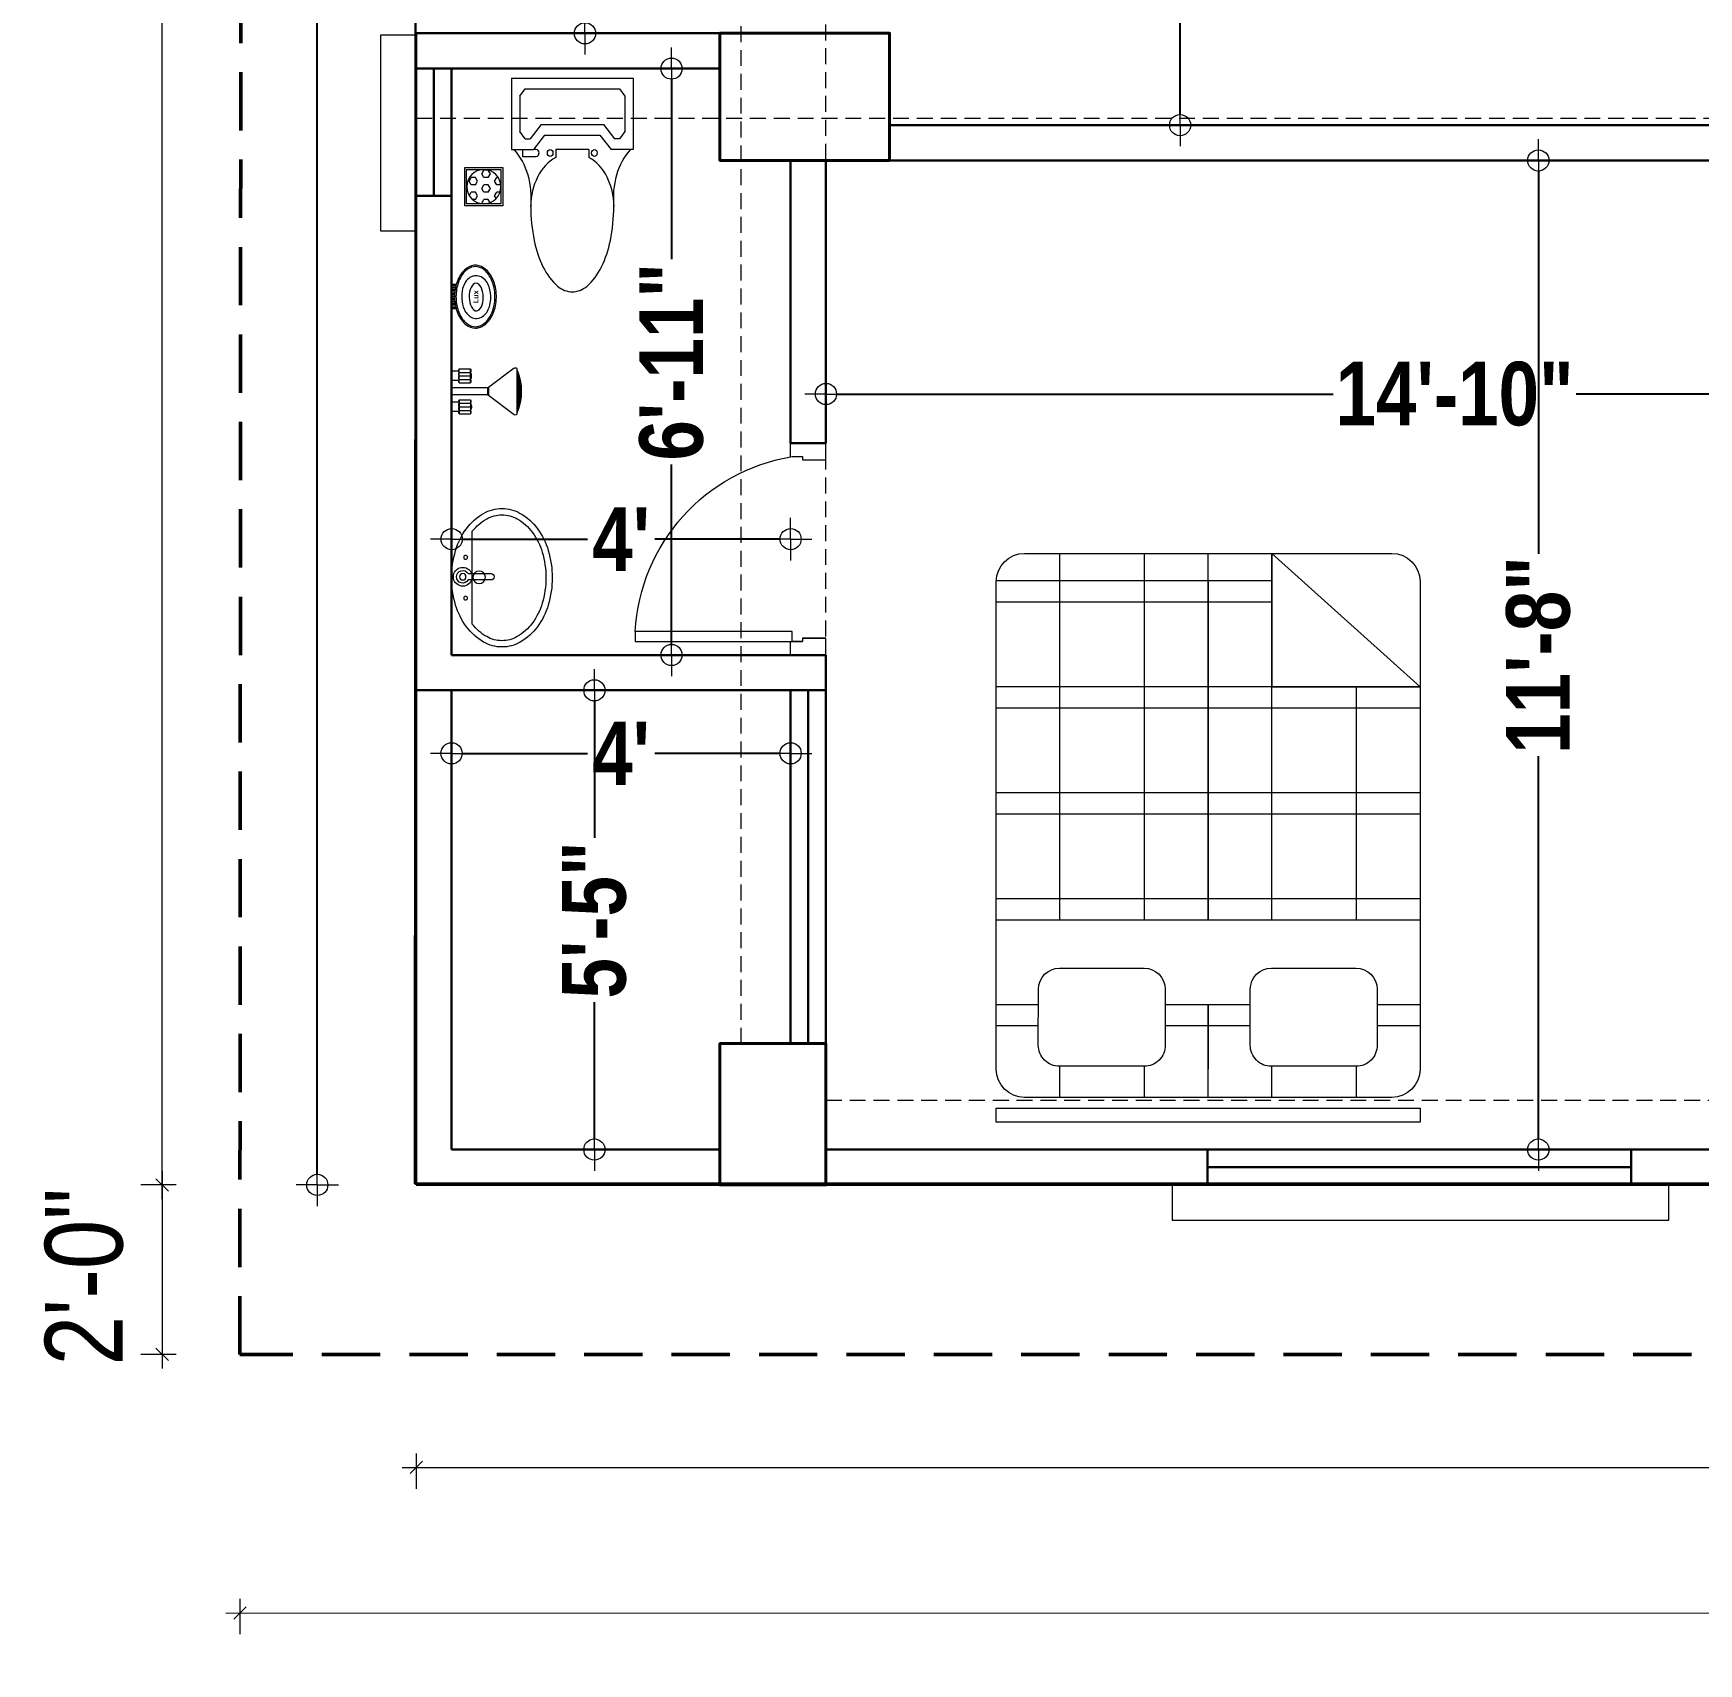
# Model space of a CAD drawing. Header units: inches. Extents: x 64086 to 138972, y -13497 to 16809.
# Drawn here: x 96675.6 to 96911.4, y -10913.1 to -10682.4 of the extents above; entities that cross this region are included whole.
import ezdxf

# ---------------------------------------------------------------- set-up
doc = ezdxf.new("R2010")
doc.units = ezdxf.units.IN
doc.header["$LTSCALE"] = 0.5
doc.header["$MEASUREMENT"] = 0
doc.header["$PDMODE"] = 2
doc.linetypes.add('DASHED', pattern=[0.75, 0.5, -0.25])
doc.layers.get('0').update_dxf_attribs({"lineweight": 13})
for name, color, linetype, lineweight in [('A-TOIL', 6, 'Continuous', 15), ('BEAM 2', 87, 'Continuous', 15), ('Boundary', 6, 'DASHED', 50), ('Column', 1, 'Continuous', 40), ('DIM', 5, 'Continuous', 13), ('DOOR', 30, 'Continuous', 20), ('e-tv+tel', 5, 'Continuous', 25), ('fixture', 24, 'Continuous', 13), ('fur', 42, 'Continuous', 15), ('FURNITUER', 45, 'Continuous', 15), ('P-BASIN1', 6, 'Continuous', 15), ('P-COMMODE', 6, 'Continuous', 15), ('P-FLOOR-DRAIN', 4, 'Continuous', 15), ('P-SHOWER', 7, 'Continuous', 15), ('railing', 30, 'Continuous', 15), ('Raling', 35, 'Continuous', 20), ('TEXT', 7, 'Continuous', 13), ('TEXT-IN', 7, 'Continuous', 15), ('WALL', 7, 'Continuous', 30), ('WALL-0', 7, 'Continuous', 18), ('Wall_20', 253, 'Continuous', 20)]:
    doc.layers.add(name, color=color, linetype=linetype, lineweight=lineweight)
doc.layers.add('FURNITURE', color=157, linetype='Continuous')
doc.styles.add('1', font='ARIALN.TTF')
doc.styles.get("Standard").update_dxf_attribs({"font": 'ARIALNB.TTF'})
doc.dimstyles.new('Column Dim', dxfattribs={"dimtxt": 9, "dimasz": 1.5, "dimexe": 13.25, "dimexo": 11, "dimgap": 1, "dimtad": 0, "dimdec": 1, "dimzin": 0, "dimdsep": 46, "dimlunit": 4, "dimtxsty": 'Standard', "dimblk": 'DIM', "dimcen": 0, "dimse1": 1, "dimse2": 1, "dimclrd": 5, "dimclre": 5, "dimclrt": 7, "dimadec": 0, "dimazin": 0, "dimtfac": 1, "dimtdec": 1, "dimtofl": 0, "dimtmove": 2, "dimatfit": 3, "dimldrblk": 'DIM', "dimfxl": 1, "dimtolj": 1, "dimtzin": 0, "dimarcsym": 0})
doc.dimstyles.new('DIM-1-2', dxfattribs={"dimtxt": 8, "dimasz": 1.75, "dimexe": 3, "dimexo": 2, "dimgap": 3, "dimtad": 0, "dimdec": 0, "dimzin": 3, "dimdsep": 46, "dimlunit": 4, "dimtxsty": '1', "dimblk": 'OBLIQUE', "dimcen": 1, "dimdle": 2, "dimclrd": 256, "dimclre": 256, "dimclrt": 256, "dimadec": 0, "dimazin": 0, "dimtfac": 0.75, "dimtdec": 0, "dimtmove": 1, "dimatfit": 3, "dimldrblk": 'OBLIQUE', "dimfxl": 1, "dimtolj": 1, "dimtzin": 0, "dimlwd": -1, "dimlwe": -1, "dimarcsym": 0})
pattern_1 = [(225, (19362.28457, 30685.39488), (-0.0883883476, 0.0883883476), [])]

# ---------------------------------------------------------------- blocks, each defined once
blk = doc.blocks.new('_Oblique')
at = {"color": 0, "linetype": 'ByBlock', "lineweight": -2}
blk.add_line((-0.5, -0.5), (0.5, 0.5), dxfattribs=at)
blk = doc.blocks.new('*D552')
at = {"layer": 'Defpoints', "color": 0, "lineweight": 30, "ltscale": 3, "transparency": 16777216}
for p in [(96704.86, -10869.36), (98048.86, -10869.27), (98048.86, -10905.87)]:
    blk.add_point(p, dxfattribs=at)
at = {"layer": 'TEXT', "ltscale": 3, "transparency": 16777216}
for p, q in [((96704.86, -10903.96), (96704.86, -10908.96)), ((98048.86, -10903.87), (98048.86, -10908.87)), ((96702.86, -10905.96), (97355.28, -10905.91)), ((98050.86, -10905.87), (97398.45, -10905.91))]:
    blk.add_line(p, q, dxfattribs=at)
at = {"layer": 'TEXT', "ltscale": 3, "transparency": 16777216, "xscale": 1.75, "yscale": 1.75, "zscale": 1.75}
for p, rotation in [((96704.86, -10905.96), 180.0039345522628), ((98048.86, -10905.87), 0.003934552262808667)]:
    blk.add_blockref('_Oblique', p, dxfattribs=dict(at, rotation=rotation))
at = {"layer": 'TEXT', "ltscale": 3, "transparency": 16777216, "insert": (97376.86, -10905.91), "char_height": 11, "attachment_point": 5, "rotation": 0.0039, "style": '1'}
blk.add_mtext('\\A1;112\'-0"', dxfattribs=at)
blk = doc.blocks.new('*D553')
at = {"layer": 'Defpoints', "color": 0, "lineweight": 30, "ltscale": 3, "transparency": 16777216}
for p in [(96729.86, -10301.34), (96693.86, -10845.36), (96705.83, -10845.36)]:
    blk.add_point(p, dxfattribs=at)
at = {"layer": 'TEXT', "ltscale": 3, "transparency": 16777216}
for p, q in [((96693.86, -10299.34), (96693.86, -10554.67)), ((96695.86, -10301.34), (96690.86, -10301.34)), ((96693.86, -10847.36), (96693.86, -10592.04)), ((96695.86, -10845.36), (96690.86, -10845.36))]:
    blk.add_line(p, q, dxfattribs=at)
at = {"layer": 'TEXT', "ltscale": 3, "transparency": 16777216, "xscale": 1.75, "yscale": 1.75, "zscale": 1.75}
for p, rotation in [((96693.86, -10301.34), 90), ((96693.86, -10845.36), 270)]:
    blk.add_blockref('_Oblique', p, dxfattribs=dict(at, rotation=rotation))
at = {"layer": 'TEXT', "ltscale": 3, "transparency": 16777216, "insert": (96693.86, -10573.35), "char_height": 11, "attachment_point": 5, "rotation": 90, "style": '1'}
blk.add_mtext('\\A1;45\'-4"', dxfattribs=at)
blk = doc.blocks.new('*D554')
at = {"layer": 'Defpoints', "color": 0, "lineweight": 30, "ltscale": 3, "transparency": 16777216}
for p in [(96705.83, -10845.36), (96693.86, -10869.36), (96705.86, -10869.36)]:
    blk.add_point(p, dxfattribs=at)
at = {"layer": 'TEXT', "ltscale": 3, "transparency": 16777216}
for p, q in [((96695.86, -10845.36), (96690.86, -10845.36)), ((96693.86, -10843.36), (96693.86, -10871.36)), ((96695.86, -10869.36), (96690.86, -10869.36))]:
    blk.add_line(p, q, dxfattribs=at)
at = {"layer": 'TEXT', "ltscale": 3, "transparency": 16777216, "xscale": 1.75, "yscale": 1.75, "zscale": 1.75}
for p, rotation in [((96693.86, -10845.36), 90), ((96693.86, -10869.36), 270)]:
    blk.add_blockref('_Oblique', p, dxfattribs=dict(at, rotation=rotation))
at = {"layer": 'TEXT', "ltscale": 3, "transparency": 16777216, "insert": (96682.83, -10858.36), "char_height": 11, "attachment_point": 5, "rotation": 90, "style": '1'}
blk.add_mtext('\\A1;2\'-0"', dxfattribs=at)
blk = doc.blocks.new('*D556')
at = {"layer": 'Defpoints', "color": 0, "lineweight": 30, "ltscale": 3, "transparency": 16777216}
for p in [(97916.83, -10845.36), (96729.83, -10852.36), (97916.83, -10885.36)]:
    blk.add_point(p, dxfattribs=at)
at = {"layer": 'TEXT', "ltscale": 3, "transparency": 16777216}
for p, q in [((96727.83, -10885.36), (97301.32, -10885.36)), ((96729.83, -10883.36), (96729.83, -10888.36)), ((97918.83, -10885.36), (97345.34, -10885.36)), ((97916.83, -10883.36), (97916.83, -10888.36))]:
    blk.add_line(p, q, dxfattribs=at)
at = {"layer": 'TEXT', "ltscale": 3, "transparency": 16777216, "xscale": 1.75, "yscale": 1.75, "zscale": 1.75, "rotation": 180}
blk.add_blockref('_Oblique', (96729.83, -10885.36), dxfattribs=at)
at = {"layer": 'TEXT', "ltscale": 3, "transparency": 16777216, "xscale": 1.75, "yscale": 1.75, "zscale": 1.75}
blk.add_blockref('_Oblique', (97916.83, -10885.36), dxfattribs=at)
at = {"layer": 'TEXT', "ltscale": 3, "transparency": 16777216, "insert": (97323.33, -10885.36), "char_height": 11, "attachment_point": 5, "style": '1'}
blk.add_mtext('\\A1;98\'-11"', dxfattribs=at)
blk = doc.blocks.new('A$C3B0820DD')
at = {"layer": 'A-TOIL'}
for p, q in [((0, 26.47), (0, 17.65)), ((0, 26.47), (15.1, 26.47)), ((1.03, 24.26), (1.72, 25.14)), ((1.72, 25.14), (13.38, 25.14)), ((13.38, 25.14), (14.07, 24.26)), ((15.1, 26.47), (15.1, 17.65)), ((1.03, 24.26), (1.03, 19.85)), ((14.07, 24.26), (14.07, 19.85)), ((3.69, 20.73), (2.32, 18.97)), ((3.69, 20.73), (11.41, 20.73)), ((11.41, 20.73), (12.78, 18.97)), ((1.72, 18.97), (1.03, 19.85)), ((1.72, 18.97), (2.32, 18.97)), ((4.12, 19.41), (2.74, 17.65)), ((4.12, 19.41), (10.98, 19.41)), ((10.98, 19.41), (12.35, 17.65)), ((13.38, 18.97), (12.78, 18.97)), ((14.07, 19.85), (13.38, 18.97)), ((0, 17.65), (2.74, 17.65)), ((1.37, 17.65), (1.37, 16.76)), ((1.37, 16.76), (3.09, 16.76)), ((3.09, 17.65), (2.74, 17.65)), ((5.49, 17.65), (5.49, 16.65)), ((9.61, 17.65), (5.49, 17.65)), ((9.61, 17.65), (9.61, 16.65)), ((15.1, 17.65), (12.35, 17.65))]:
    blk.add_line(p, q, dxfattribs=at)
for centre, major_axis, start_param, end_param in [((-3.71, 11.66), (0, 7.94), 4.576272, 5.566047), ((7.55, 10.59), (0, 6.62), 0.411517, 1.570796), ((3.09, 17.2), (0, 0.441), 3.141593, 6.283185), ((4.8, 17.2), (0, 0.441), 4.712389, 10.995574), ((7.55, 10.59), (0, 6.62), -1.570796, -0.411517), ((10.29, 17.2), (0, 0.441), 4.712389, 10.995574), ((18.81, 11.66), (0, 7.94), 0.717138, 1.706913), ((15.53, 10.59), (0, 16.88), 1.570797, 1.824118), ((-0.44, 10.59), (0, 16.88), 4.459068, 4.712388), ((11.59, 9.28), (0, 11.65), 1.824118, 2.129396), ((3.5, 9.28), (0, 11.65), 4.153789, 4.459067), ((9.11, 7.28), (0, 7.88), 2.129396, 2.556312), ((5.99, 7.28), (0, 7.88), 3.726874, 4.153789), ((7.55, 4.25), (0, 4.25), 2.556313, 3.141592), ((7.55, 4.25), (0, 4.25), 3.141593, 3.726873)]:
    blk.add_ellipse(centre, major_axis=major_axis, ratio=0.777778, start_param=start_param, end_param=end_param, dxfattribs=at)
blk = doc.blocks.new('p-basin11')
at = {"lineweight": 13}
for p, q in [((-0.49, 4.45), (-0.49, 0.85)), ((0.5, 0.86), (0.5, 4.45)), ((-7.44, 1.49), (7.15, 1.49))]:
    blk.add_line(p, q, dxfattribs=at)
for centre, radius in [((-0.08, 2.58), 0.99), ((-3.35, 0.44), 0.298), ((0, 0), 0.495), ((3.06, 0.44), 0.298)]:
    blk.add_circle(centre, radius, dxfattribs=at)
for centre, radius, start, end in [((-1.18, 2.6), 11.33, 106.7647, 126.0274), ((-0.15, -0.85), 14.92, 90, 106.7647), ((-0.15, -0.85), 14.92, 73.2353, 90), ((0.89, 2.6), 11.33, 53.9726, 73.2353), ((-2.77, 4.78), 8.63, 126.0274, 150.3366), ((-2.77, 4.78), 7.64, 126.0274, 150.3366), ((-2.77, 4.78), 7.64, 126.0274, 150.3366), ((-1.18, 2.6), 10.34, 106.7647, 126.0274), ((-1.18, 2.6), 10.34, 106.7647, 126.0274), ((-0.15, -0.85), 13.93, 90, 106.7647), ((-0.15, -0.85), 13.93, 90, 106.7647), ((-0.15, -0.85), 13.93, 73.2353, 90), ((-0.15, -0.85), 13.93, 73.2353, 90), ((0.89, 2.6), 10.34, 53.9726, 73.2353), ((0.89, 2.6), 10.34, 53.9726, 73.2353), ((2.48, 4.78), 7.64, 29.6634, 53.9726), ((2.48, 4.78), 8.63, 29.6634, 53.9726), ((-5.2, 6.16), 5.84, 150.3366, 180), ((-5.2, 6.16), 4.85, 150.3366, 180), ((-5.2, 6.16), 4.85, 150.3366, 180), ((4.9, 6.16), 4.85, 0, 29.6634), ((4.9, 6.16), 4.85, 360, 29.6634), ((4.9, 6.16), 5.84, 0, 29.6634), ((-5.2, 6.16), 5.84, 180, 209.6634), ((-5.2, 6.16), 4.85, 180, 209.6634), ((4.9, 6.16), 4.85, 330.3366, 0), ((4.9, 6.16), 5.84, 330.3366, 0), ((-2.77, 7.54), 8.63, 209.6634, 233.9726), ((-2.77, 7.54), 7.64, 209.6634, 232.3), ((0, 4.45), 0.495, 0, 180), ((2.48, 7.54), 7.64, 307.7, 330.3366), ((2.48, 7.54), 8.63, 306.0274, 330.3366), ((-1.18, 9.72), 11.33, 233.9726, 253.2353), ((0, 0), 1.48, 109.6514, 70.3603), ((0, 0), 0.99, 120.3431, 59.7554), ((0.89, 9.72), 11.33, 286.7647, 306.0274), ((-0.15, 13.16), 14.92, 253.2353, 270), ((-0.15, 13.16), 14.92, 270, 286.7647)]:
    blk.add_arc(centre, radius, start, end, dxfattribs=at)
blk = doc.blocks.new('pp-sh')
at = {"ltscale": 0.01}
h = blk.add_hatch(dxfattribs=at)
h.set_pattern_fill('ANSI31', color=256, style=0)
h.set_pattern_definition(pattern_1)
h.paths.add_polyline_path([(18743.58, 25839.35), (18749.1, 25839.35, 0.199471)])
h = blk.add_hatch(dxfattribs=at)
h.set_pattern_fill('ANSI31', color=256, style=0)
h.set_pattern_definition(pattern_1)
h.paths.add_polyline_path([(18745.89, 25835.65), (18746.8, 25835.65, -0.163612), (18746.84, 25835.78), (18745.84, 25835.78, -0.163612)])
for p, q in [((18743.4, 25839), (18745.84, 25835.78)), ((18749.1, 25839.35), (18743.58, 25839.35)), ((18749.28, 25839), (18746.84, 25835.78)), ((18746.84, 25835.78), (18745.84, 25835.78)), ((18746.8, 25835.65), (18745.89, 25835.65)), ((18745.89, 25835.65), (18745.89, 25831.13)), ((18746.8, 25835.65), (18746.8, 25831.13)), ((18745.28, 25833.51), (18743.51, 25833.51)), ((18743.51, 25832.08), (18743.51, 25833.51)), ((18743.95, 25832.08), (18743.95, 25833.51)), ((18744.54, 25833.62), (18744.26, 25833.62)), ((18744.26, 25833.59), (18744.26, 25833.62)), ((18744.4, 25833.59), (18744.4, 25833.62)), ((18744.4, 25832.08), (18744.4, 25833.51)), ((18744.54, 25833.59), (18744.54, 25833.62)), ((18744.84, 25832.08), (18744.84, 25833.51)), ((18745.28, 25832.08), (18745.28, 25833.51)), ((18747.4, 25832.08), (18747.4, 25833.51)), ((18747.4, 25833.51), (18749.17, 25833.51)), ((18747.84, 25832.08), (18747.84, 25833.51)), ((18748.15, 25833.59), (18748.15, 25833.62)), ((18748.15, 25833.62), (18748.42, 25833.62)), ((18748.29, 25833.59), (18748.29, 25833.62)), ((18748.29, 25832.08), (18748.29, 25833.51)), ((18748.42, 25833.59), (18748.42, 25833.62)), ((18748.73, 25832.08), (18748.73, 25833.51)), ((18749.17, 25832.08), (18749.17, 25833.51)), ((18745.28, 25832.08), (18743.51, 25832.08)), ((18743.8, 25832.04), (18743.8, 25831.13)), ((18748.88, 25831.13), (18743.8, 25831.13)), ((18744.99, 25832.04), (18744.99, 25831.13)), ((18746.8, 25831.13), (18745.89, 25831.13)), ((18747.4, 25832.08), (18749.17, 25832.08)), ((18747.69, 25832.04), (18747.69, 25831.13)), ((18748.88, 25832.04), (18748.88, 25831.13))]:
    blk.add_line(p, q, dxfattribs=at)
for centre, radius, start, end in [((18743.58, 25839.13), 0.222, 90, 216.0286), ((18746.34, 25832.71), 7.19, 67.4384, 112.5616), ((18749.1, 25839.13), 0.222, 323.9714, 90), ((18745.67, 25835.65), 0.222, 0, 37.1678), ((18747.02, 25835.65), 0.222, 142.8322, 180), ((18743.73, 25832.87), 0.68, 70.9882, 109.0118), ((18743.73, 25833.55), 0, 152.3346, 180), ((18744.4, 25832.37), 1.22, 68.7379, 111.2621), ((18744.18, 25832.87), 0.68, 70.9882, 109.0118), ((18744.62, 25832.87), 0.68, 70.9882, 109.0118), ((18745.06, 25832.87), 0.68, 70.9882, 109.0118), ((18747.62, 25832.87), 0.68, 70.9882, 109.0118), ((18748.29, 25832.37), 1.22, 68.7379, 111.2621), ((18748.06, 25832.87), 0.68, 70.9882, 109.0118), ((18748.51, 25832.87), 0.68, 70.9882, 109.0118), ((18748.95, 25832.87), 0.68, 70.9882, 109.0118), ((18748.95, 25833.55), 0, 0, 27.6654), ((18743.73, 25832.72), 0.68, 250.9882, 289.0118), ((18744.18, 25832.72), 0.68, 250.9882, 289.0118), ((18744.62, 25832.72), 0.68, 250.9882, 289.0118), ((18745.06, 25832.72), 0.68, 250.9882, 289.0118), ((18747.62, 25832.72), 0.68, 250.9882, 289.0118), ((18748.06, 25832.72), 0.68, 250.9882, 289.0118), ((18748.51, 25832.72), 0.68, 250.9882, 289.0118), ((18748.95, 25832.72), 0.68, 250.9882, 289.0118)]:
    blk.add_arc(centre, radius, start, end, dxfattribs=at)
blk = doc.blocks.new('RY')
at = {"layer": 'fixture'}
for p, q in [((227073.05, -59649.09), (227072.37, -59649.09)), ((227073.05, -59649.32), (227072.43, -59649.32)), ((227073.05, -59649.54), (227072.48, -59649.54)), ((227073.05, -59649.76), (227072.52, -59649.76)), ((227073.05, -59649.98), (227072.56, -59649.98)), ((227073.05, -59650.2), (227072.59, -59650.2)), ((227073.05, -59650.42), (227072.61, -59650.42)), ((227073.05, -59652.62), (227073.05, -59649.09)), ((227072.39, -59652.62), (227073.05, -59652.62)), ((227073.05, -59652.4), (227072.45, -59652.4)), ((227073.05, -59652.18), (227072.49, -59652.18)), ((227073.05, -59651.96), (227072.54, -59651.96)), ((227073.05, -59651.74), (227072.57, -59651.74)), ((227073.05, -59651.52), (227072.59, -59651.52)), ((227073.05, -59651.3), (227072.61, -59651.3)), ((227073.05, -59650.64), (227072.62, -59650.64)), ((227073.05, -59651.08), (227072.62, -59651.08)), ((227073.05, -59650.86), (227072.63, -59650.86))]:
    blk.add_line(p, q, dxfattribs=at)
at = {"layer": 'fixture', "color": 37}
blk.add_ellipse((227069.56, -59650.94), major_axis=(0.03, 1.96), ratio=0.508227, dxfattribs=at)
at = {"layer": 'fixture'}
for points, knots in [([(227069.67, -59655.34), (227070.14, -59655.34), (227070.61, -59655.17), (227071.49, -59654.46), (227071.88, -59653.92), (227072.44, -59652.6), (227072.61, -59651.83), (227072.64, -59650.26), (227072.52, -59649.46), (227072.02, -59648.09), (227071.65, -59647.51), (227070.8, -59646.71), (227070.32, -59646.49), (227069.39, -59646.39), (227068.91, -59646.52), (227068.01, -59647.13), (227067.6, -59647.62), (227066.98, -59648.88), (227066.78, -59649.63), (227066.67, -59651.2), (227066.76, -59652), (227067.19, -59653.43), (227067.53, -59654.05), (227068.36, -59654.94), (227068.83, -59655.21), (227069.42, -59655.33), (227069.54, -59655.34), (227069.67, -59655.34)], [0, 0, 0, 0, 0.512242, 0.512242, 1.024485, 1.024485, 1.536727, 1.536727, 2.04897, 2.04897, 2.561212, 2.561212, 3.073455, 3.073455, 3.585697, 3.585697, 4.09794, 4.09794, 4.610182, 4.610182, 5.122425, 5.122425, 5.634667, 5.634667, 6.14691, 6.14691, 6.283185, 6.283185, 6.283185, 6.283185]), ([(227069.67, -59655.14), (227070.05, -59655.14), (227070.44, -59655.01), (227071.19, -59654.47), (227071.55, -59654.05), (227072.1, -59652.97), (227072.3, -59652.32), (227072.46, -59650.96), (227072.43, -59650.24), (227072.15, -59648.92), (227071.9, -59648.32), (227071.27, -59647.37), (227070.89, -59647.03), (227070.12, -59646.65), (227069.74, -59646.59), (227068.97, -59646.73), (227068.58, -59646.93), (227067.86, -59647.63), (227067.53, -59648.13), (227067.07, -59649.31), (227066.93, -59650), (227066.89, -59651.43), (227067, -59652.18), (227067.43, -59653.43), (227067.73, -59653.96), (227068.41, -59654.72), (227068.79, -59654.96), (227069.34, -59655.12), (227069.5, -59655.14), (227069.67, -59655.14)], [0, 0, 0, 0, 0.466932, 0.466932, 0.933864, 0.933864, 1.400796, 1.400796, 1.867727, 1.867727, 2.334659, 2.334659, 2.801591, 2.801591, 3.268523, 3.268523, 3.735455, 3.735455, 4.202387, 4.202387, 4.669318, 4.669318, 5.165008, 5.165008, 5.62593, 5.62593, 6.080806, 6.080806, 6.283185, 6.283185, 6.283185, 6.283185])]:
    blk.add_open_spline(points, degree=3, knots=knots, dxfattribs=at)
at = {"layer": 'fixture', "color": 37}
blk.add_open_spline([(227069.6, -59647.92), (227069.34, -59647.91), (227069.09, -59647.98), (227068.25, -59648.39), (227067.93, -59648.94), (227067.55, -59650.04), (227067.47, -59650.66), (227067.53, -59651.62), (227067.59, -59651.97), (227067.78, -59652.58), (227067.9, -59652.86), (227068.21, -59653.33), (227068.41, -59653.53), (227068.88, -59653.84), (227069.16, -59653.93), (227069.74, -59653.97), (227070.04, -59653.9), (227070.53, -59653.65), (227070.73, -59653.47), (227071.05, -59653.09), (227071.17, -59652.88), (227071.47, -59652.22), (227071.57, -59651.72), (227071.64, -59650.73), (227071.6, -59650.22), (227071.4, -59649.43), (227071.28, -59649.13), (227070.94, -59648.58), (227070.71, -59648.32), (227070.17, -59648.01), (227069.9, -59647.92), (227069.6, -59647.92)], degree=3, knots=[0, 0, 0, 0, 0.251826, 0.251826, 0.981976, 0.981976, 1.712126, 1.712126, 2.138681, 2.138681, 2.508948, 2.508948, 2.825837, 2.825837, 3.120106, 3.120106, 3.414376, 3.414376, 3.708645, 3.708645, 4.002915, 4.002915, 4.608496, 4.608496, 5.214077, 5.214077, 5.606251, 5.606251, 5.998425, 5.998425, 6.283185, 6.283185, 6.283185, 6.283185], dxfattribs=at)
at = {"layer": 'fixture', "color": 37, "text_generation_flag": 4}
blk.add_text('Lux ', height=0.75, rotation=90, dxfattribs=at).set_placement((227069.24, -59651.81))
blk = doc.blocks.new('*X21')
at = {"color": 0}
for p, q in [((348.86, 2156.4), (349.37, 2156.4)), ((349.22, 2157.49), (349.37, 2157.49)), ((349.37, 2156.4), (349.69, 2156.94)), ((349.69, 2156.94), (349.37, 2157.49)), ((350.31, 2158.03), (350.62, 2158.57)), ((350.62, 2157.49), (350.31, 2158.03)), ((350.31, 2155.86), (350.62, 2156.4)), ((350.62, 2158.57), (351.25, 2158.57)), ((350.62, 2157.49), (351.25, 2157.49)), ((350.62, 2156.4), (351.25, 2156.4)), ((351.56, 2158.03), (351.25, 2158.57)), ((351.25, 2157.49), (351.56, 2158.03)), ((351.56, 2155.86), (351.25, 2156.4)), ((352.19, 2156.94), (352.5, 2157.49)), ((352.5, 2156.4), (352.19, 2156.94)), ((352.5, 2157.49), (353.12, 2157.49)), ((352.5, 2156.4), (353.12, 2156.4)), ((353.12, 2156.4), (353.44, 2156.94)), ((353.44, 2156.94), (353.12, 2157.49)), ((349, 2155.32), (349.37, 2155.32)), ((349.69, 2154.78), (349.37, 2155.32)), ((349.51, 2154.48), (349.69, 2154.78)), ((350.62, 2155.32), (350.31, 2155.86)), ((350.41, 2153.86), (350.62, 2154.24)), ((350.62, 2155.32), (351.25, 2155.32)), ((350.62, 2154.24), (351.25, 2154.24)), ((351.25, 2155.32), (351.56, 2155.86)), ((351.56, 2153.7), (351.25, 2154.24)), ((352.19, 2154.78), (352.5, 2155.32)), ((352.5, 2154.24), (352.19, 2154.78)), ((352.5, 2155.32), (353.12, 2155.32)), ((352.5, 2154.24), (352.92, 2154.24)), ((353.43, 2154.79), (353.12, 2155.32)), ((351.56, 2153.69), (351.56, 2153.7))]:
    blk.add_line(p, q, dxfattribs=at)
blk = doc.blocks.new('P-FLOOR')
at = {"layer": 'P-FLOOR-DRAIN'}
for points in [[(-2.08, 5.48), (-2.08, 0.98), (2.42, 0.98), (2.42, 5.48)], [(-1.85, 5.25), (-1.85, 1.2), (2.2, 1.2), (2.2, 5.25)]]:
    blk.add_lwpolyline(points, close=True, dxfattribs=at)
blk.add_circle((0.17, 3.23), 2.02, dxfattribs=at)
at = {"layer": 'P-FLOOR-DRAIN', "xscale": 0.8, "yscale": 0.8, "zscale": 0.8, "rotation": 270}
blk.add_blockref('*X21', (-1724.74, 284.25), dxfattribs=at)
blk = doc.blocks.new('lilklkl')
at = {"color": 23}
for p, q in [((19201.27, -4998.29), (19141.27, -4998.29)), ((19141.27, -4998.29), (19141.27, -5000.29)), ((19201.27, -5000.29), (19201.27, -4998.29)), ((19141.27, -5000.29), (19201.27, -5000.29)), ((19167.27, -5001.79), (19145.27, -5001.79)), ((19197.27, -5001.79), (19162.27, -5001.79)), ((19171.27, -5001.79), (19171.27, -5014.9)), ((19141.27, -5005.79), (19141.27, -5074.79)), ((19171.27, -5014.9), (19171.27, -5005.79)), ((19201.27, -5074.79), (19201.27, -5005.79)), ((19171.27, -5074.79), (19171.27, -5026.9)), ((19171.27, -5026.9), (19171.27, -5078.79)), ((19145.27, -5078.79), (19175.27, -5078.79)), ((19175.27, -5078.79), (19197.27, -5078.79))]:
    blk.add_line(p, q, dxfattribs=at)
at = {"color": 33}
for p, q in [((19150.27, -5001.79), (19150.27, -5006.19)), ((19162.27, -5001.79), (19162.27, -5006.19)), ((19180.27, -5001.79), (19180.27, -5006.19)), ((19192.27, -5001.79), (19192.27, -5006.19)), ((19147.23, -5011.9), (19141.27, -5011.9)), ((19171.27, -5011.9), (19165.21, -5011.9)), ((19177.23, -5011.9), (19171.27, -5011.9)), ((19201.27, -5011.9), (19195.21, -5011.9)), ((19147.24, -5014.9), (19141.27, -5014.9)), ((19171.27, -5014.9), (19165.2, -5014.9)), ((19177.24, -5014.9), (19171.27, -5014.9)), ((19201.27, -5014.9), (19195.2, -5014.9)), ((19171.27, -5026.9), (19141.27, -5026.9)), ((19150.27, -5026.9), (19150.27, -5078.79)), ((19162.27, -5026.9), (19162.27, -5078.79)), ((19201.27, -5026.9), (19171.27, -5026.9)), ((19180.27, -5026.9), (19180.27, -5078.79)), ((19192.27, -5026.9), (19192.27, -5059.9)), ((19171.27, -5029.9), (19141.27, -5029.9)), ((19201.27, -5029.9), (19171.27, -5029.9)), ((19171.27, -5041.9), (19141.27, -5041.9)), ((19201.27, -5041.9), (19171.27, -5041.9)), ((19171.27, -5044.9), (19141.27, -5044.9)), ((19201.27, -5044.9), (19171.27, -5044.9)), ((19171.27, -5056.9), (19141.27, -5056.9)), ((19201.27, -5056.9), (19171.27, -5056.9)), ((19171.27, -5059.9), (19141.27, -5059.9)), ((19201.27, -5059.9), (19171.27, -5059.9)), ((19171.27, -5071.9), (19141.27, -5071.9)), ((19180.27, -5071.9), (19171.27, -5071.9)), ((19171.27, -5074.9), (19141.27, -5074.9)), ((19180.27, -5074.9), (19171.27, -5074.9))]:
    blk.add_line(p, q, dxfattribs=at)
at = {"color": 40}
for p, q in [((19162.21, -5006.19), (19150.23, -5006.19)), ((19192.21, -5006.19), (19180.23, -5006.19)), ((19147.23, -5009.2), (19147.24, -5017.1)), ((19165.2, -5017.09), (19165.21, -5009.2)), ((19177.23, -5009.2), (19177.24, -5017.1)), ((19195.2, -5017.09), (19195.21, -5009.2)), ((19150.24, -5020.09), (19162.2, -5020.09)), ((19180.24, -5020.09), (19192.2, -5020.09))]:
    blk.add_line(p, q, dxfattribs=at)
at = {"color": 23}
for centre, start, end in [((19145.27, -5005.79), 90, 180), ((19197.27, -5005.79), 0, 90), ((19145.27, -5074.79), 180, 270), ((19197.27, -5074.79), 270, 0)]:
    blk.add_arc(centre, 4, start, end, dxfattribs=at)
at = {"color": 40}
for centre, start, end in [((19150.23, -5009.19), 90, 180.1414), ((19162.21, -5009.19), 359.8975, 90), ((19180.23, -5009.19), 90, 180.1414), ((19192.21, -5009.19), 359.8975, 90), ((19150.24, -5017.09), 180.1414, 270), ((19162.2, -5017.09), 270, 359.8975), ((19180.24, -5017.09), 180.1414, 270), ((19192.2, -5017.09), 270, 359.8975)]:
    blk.add_arc(centre, 3, start, end, dxfattribs=at)
at = {"layer": 'DOOR'}
for p, q in [((19201.27, -5059.9), (19180.27, -5078.79)), ((19180.27, -5078.79), (19180.27, -5059.9)), ((19180.27, -5059.9), (19201.27, -5059.9))]:
    blk.add_line(p, q, dxfattribs=at)
blk = doc.blocks.new('A$C32C23EB6')
at = {"layer": 'fur'}
blk.add_blockref('lilklkl', (-19141.27, 5078.79), dxfattribs=at)
blk = doc.blocks.new('toilet d')
at = {"layer": 'railing'}
for p, q in [((98951.72, -21113.88), (98951.72, -21091.64)), ((98951.72, -21091.64), (98953.15, -21091.64)), ((98953.15, -21091.64), (98953.15, -21113.88)), ((98925.06, -21118.64), (98925.06, -21113.64)), ((98927, -21113.64), (98925.06, -21113.64)), ((98926.96, -21113.88), (98926.96, -21115.31)), ((98926.96, -21113.88), (98926.96, -21115.31)), ((98926.96, -21115.31), (98927.44, -21115.31)), ((98927.44, -21115.31), (98927.44, -21118.64)), ((98927.44, -21115.31), (98927.44, -21118.64)), ((98953.15, -21113.88), (98951.72, -21113.88)), ((98952.68, -21115.31), (98952.68, -21118.64)), ((98952.68, -21118.64), (98952.68, -21115.31)), ((98952.68, -21115.31), (98953.15, -21115.31)), ((98955.06, -21113.64), (98953.15, -21113.64)), ((98953.15, -21113.88), (98953.15, -21115.31)), ((98953.15, -21115.31), (98953.15, -21113.88)), ((98955.06, -21113.64), (98955.06, -21118.64)), ((98927.44, -21118.64), (98925.06, -21118.64)), ((98955.06, -21118.64), (98952.68, -21118.64))]:
    blk.add_line(p, q, dxfattribs=at)
blk.add_arc((98953.17, -21118.15), 26.55, 93.112, 170.7406, dxfattribs=at)
blk = doc.blocks.new('DIM')
at = {"layer": 'DIM'}
for q in [(0, 2), (-2, 0), (0, -2), (2, 0)]:
    blk.add_line((0, 0), q, dxfattribs=at)
blk.add_circle((0, 0), 1, dxfattribs=at)
blk = doc.blocks.new('*D559')
at = {"layer": 'Defpoints', "color": 0, "lineweight": 30, "ltscale": 15, "transparency": 16777216}
for p in [(96729.83, -10313.34), (96715.82, -10845.36), (96729.83, -10845.36)]:
    blk.add_point(p, dxfattribs=at)
at = {"layer": 'TEXT-IN', "color": 5, "lineweight": -2, "ltscale": 15, "transparency": 16777216}
for p, q in [((96715.82, -10314.84), (96715.82, -10564.71)), ((96715.82, -10843.86), (96715.82, -10593.98))]:
    blk.add_line(p, q, dxfattribs=at)
at = {"layer": 'TEXT-IN', "color": 5, "lineweight": -2, "ltscale": 15, "transparency": 16777216, "xscale": 1.5, "yscale": 1.5, "zscale": 1.5}
for p, rotation in [((96715.82, -10313.34), 90), ((96715.82, -10845.36), 270)]:
    blk.add_blockref('DIM', p, dxfattribs=dict(at, rotation=rotation))
at = {"layer": 'TEXT-IN', "color": 7, "ltscale": 15, "transparency": 16777216, "insert": (96715.82, -10579.35), "char_height": 9, "attachment_point": 5, "rotation": 90}
blk.add_mtext('\\A1;44\'-4"', dxfattribs=at)
blk = doc.blocks.new('*D563')
at = {"layer": 'Defpoints', "color": 0, "lineweight": 30, "ltscale": 15, "transparency": 16777216}
for p in [(96751.72, -10775.36), (96751.72, -10840.36), (96755.05, -10840.36)]:
    blk.add_point(p, dxfattribs=at)
at = {"layer": 'WALL', "color": 5, "lineweight": -2, "ltscale": 15, "transparency": 16777216}
for p, q in [((96755.05, -10776.86), (96755.05, -10796.23)), ((96755.05, -10838.86), (96755.05, -10819.5))]:
    blk.add_line(p, q, dxfattribs=at)
at = {"layer": 'WALL', "color": 5, "lineweight": -2, "ltscale": 15, "transparency": 16777216, "xscale": 1.5, "yscale": 1.5, "zscale": 1.5}
for p, rotation in [((96755.05, -10775.36), 90), ((96755.05, -10840.36), 270)]:
    blk.add_blockref('DIM', p, dxfattribs=dict(at, rotation=rotation))
at = {"layer": 'WALL', "color": 7, "lineweight": 30, "ltscale": 15, "transparency": 16777216, "insert": (96755.05, -10807.86), "char_height": 9, "attachment_point": 5, "rotation": 90}
blk.add_mtext('\\A1;5\'-5"', dxfattribs=at)
blk = doc.blocks.new('*D564')
at = {"layer": 'Defpoints', "color": 0, "lineweight": 30, "ltscale": 15, "transparency": 16777216}
for p in [(96734.83, -10775.36), (96782.83, -10775.36), (96734.83, -10784.28)]:
    blk.add_point(p, dxfattribs=at)
at = {"layer": 'WALL', "color": 5, "lineweight": -2, "ltscale": 15, "transparency": 16777216}
for p, q in [((96736.33, -10784.28), (96754.06, -10784.28)), ((96781.33, -10784.28), (96763.61, -10784.28))]:
    blk.add_line(p, q, dxfattribs=at)
at = {"layer": 'WALL', "color": 5, "lineweight": -2, "ltscale": 15, "transparency": 16777216, "xscale": 1.5, "yscale": 1.5, "zscale": 1.5, "rotation": 180}
blk.add_blockref('DIM', (96734.83, -10784.28), dxfattribs=at)
at = {"layer": 'WALL', "color": 5, "lineweight": -2, "ltscale": 15, "transparency": 16777216, "xscale": 1.5, "yscale": 1.5, "zscale": 1.5}
blk.add_blockref('DIM', (96782.83, -10784.28), dxfattribs=at)
at = {"layer": 'WALL', "color": 7, "lineweight": 30, "ltscale": 15, "transparency": 16777216, "insert": (96758.83, -10784.28), "char_height": 9, "attachment_point": 5}
blk.add_mtext("\\A1;4'", dxfattribs=at)
blk = doc.blocks.new('*D565')
at = {"layer": 'Defpoints', "color": 0, "lineweight": 30, "ltscale": 15, "transparency": 16777216}
for p in [(96881.8, -10700.36), (96881.8, -10840.36), (96888.69, -10840.36)]:
    blk.add_point(p, dxfattribs=at)
at = {"layer": 'WALL', "color": 5, "lineweight": -2, "ltscale": 15, "transparency": 16777216}
for p, q in [((96888.69, -10701.86), (96888.69, -10756.04)), ((96888.69, -10838.86), (96888.69, -10784.69))]:
    blk.add_line(p, q, dxfattribs=at)
at = {"layer": 'WALL', "color": 5, "lineweight": -2, "ltscale": 15, "transparency": 16777216, "xscale": 1.5, "yscale": 1.5, "zscale": 1.5}
for p, rotation in [((96888.69, -10700.36), 90), ((96888.69, -10840.36), 270)]:
    blk.add_blockref('DIM', p, dxfattribs=dict(at, rotation=rotation))
at = {"layer": 'WALL', "color": 7, "lineweight": 30, "ltscale": 15, "transparency": 16777216, "insert": (96888.69, -10770.36), "char_height": 9, "attachment_point": 5, "rotation": 90}
blk.add_mtext('\\A1;11\'-8"', dxfattribs=at)
blk = doc.blocks.new('*D566')
at = {"layer": 'Defpoints', "color": 0, "lineweight": 30, "ltscale": 15, "transparency": 16777216}
for p in [(96965.83, -10733.42), (96787.83, -10772.86), (96965.83, -10772.86)]:
    blk.add_point(p, dxfattribs=at)
at = {"layer": 'WALL', "color": 5, "lineweight": -2, "ltscale": 15, "transparency": 16777216}
for p, q in [((96789.33, -10733.42), (96859.65, -10733.42)), ((96964.33, -10733.42), (96894.02, -10733.42))]:
    blk.add_line(p, q, dxfattribs=at)
at = {"layer": 'WALL', "color": 5, "lineweight": -2, "ltscale": 15, "transparency": 16777216, "xscale": 1.5, "yscale": 1.5, "zscale": 1.5, "rotation": 180}
blk.add_blockref('DIM', (96787.83, -10733.42), dxfattribs=at)
at = {"layer": 'WALL', "color": 5, "lineweight": -2, "ltscale": 15, "transparency": 16777216, "xscale": 1.5, "yscale": 1.5, "zscale": 1.5}
blk.add_blockref('DIM', (96965.83, -10733.42), dxfattribs=at)
at = {"layer": 'WALL', "color": 7, "lineweight": 30, "ltscale": 15, "transparency": 16777216, "insert": (96876.83, -10733.42), "char_height": 9, "attachment_point": 5}
blk.add_mtext('\\A1;14\'-10"', dxfattribs=at)
blk = doc.blocks.new('*D567')
at = {"layer": 'Defpoints', "color": 0, "lineweight": 30, "ltscale": 15, "transparency": 16777216}
for p in [(96765.97, -10687.36), (96765.97, -10770.36), (96765.97, -10770.36)]:
    blk.add_point(p, dxfattribs=at)
at = {"layer": 'WALL', "color": 5, "lineweight": -2, "ltscale": 15, "transparency": 16777216}
for p, q in [((96765.97, -10688.86), (96765.97, -10714.35)), ((96765.97, -10768.86), (96765.97, -10743.38))]:
    blk.add_line(p, q, dxfattribs=at)
at = {"layer": 'WALL', "color": 5, "lineweight": -2, "ltscale": 15, "transparency": 16777216, "xscale": 1.5, "yscale": 1.5, "zscale": 1.5}
for p, rotation in [((96765.97, -10687.36), 90), ((96765.97, -10770.36), 270)]:
    blk.add_blockref('DIM', p, dxfattribs=dict(at, rotation=rotation))
at = {"layer": 'WALL', "color": 7, "lineweight": 30, "ltscale": 15, "transparency": 16777216, "insert": (96765.97, -10728.86), "char_height": 9, "attachment_point": 5, "rotation": 90}
blk.add_mtext('\\A1;6\'-11"', dxfattribs=at)
blk = doc.blocks.new('*D568')
at = {"layer": 'Defpoints', "color": 0, "lineweight": 30, "ltscale": 15, "transparency": 16777216}
for p in [(96734.84, -10718.74), (96782.83, -10718.44), (96734.84, -10753.96)]:
    blk.add_point(p, dxfattribs=at)
at = {"layer": 'WALL', "color": 5, "lineweight": -2, "ltscale": 15, "transparency": 16777216}
for p, q in [((96736.34, -10753.96), (96754.06, -10753.96)), ((96781.33, -10753.96), (96763.61, -10753.96))]:
    blk.add_line(p, q, dxfattribs=at)
at = {"layer": 'WALL', "color": 5, "lineweight": -2, "ltscale": 15, "transparency": 16777216, "xscale": 1.5, "yscale": 1.5, "zscale": 1.5, "rotation": 180}
blk.add_blockref('DIM', (96734.84, -10753.96), dxfattribs=at)
at = {"layer": 'WALL', "color": 5, "lineweight": -2, "ltscale": 15, "transparency": 16777216, "xscale": 1.5, "yscale": 1.5, "zscale": 1.5}
blk.add_blockref('DIM', (96782.83, -10753.96), dxfattribs=at)
at = {"layer": 'WALL', "color": 7, "lineweight": 30, "ltscale": 15, "transparency": 16777216, "insert": (96758.84, -10753.96), "char_height": 9, "attachment_point": 5}
blk.add_mtext("\\A1;4'", dxfattribs=at)
blk = doc.blocks.new('*D576')
at = {"layer": 'Defpoints', "color": 0, "lineweight": 30, "ltscale": 15, "transparency": 16777216}
for p in [(96833.29, -10573.13), (96833.29, -10695.36), (96837.97, -10695.36)]:
    blk.add_point(p, dxfattribs=at)
at = {"layer": 'WALL', "color": 5, "lineweight": -2, "ltscale": 15, "transparency": 16777216}
for p, q in [((96837.97, -10574.63), (96837.97, -10619.93)), ((96837.97, -10693.86), (96837.97, -10648.57))]:
    blk.add_line(p, q, dxfattribs=at)
at = {"layer": 'WALL', "color": 5, "lineweight": -2, "ltscale": 15, "transparency": 16777216, "xscale": 1.5, "yscale": 1.5, "zscale": 1.5}
for p, rotation in [((96837.97, -10573.13), 90), ((96837.97, -10695.36), 270)]:
    blk.add_blockref('DIM', p, dxfattribs=dict(at, rotation=rotation))
at = {"layer": 'WALL', "color": 7, "lineweight": 30, "ltscale": 15, "transparency": 16777216, "insert": (96837.97, -10634.25), "char_height": 9, "attachment_point": 5, "rotation": 90}
blk.add_mtext('\\A1;10\'-2"', dxfattribs=at)
blk = doc.blocks.new('*D579')
at = {"layer": 'Defpoints', "color": 0, "lineweight": 30, "ltscale": 15, "transparency": 16777216}
for p in [(96753.72, -10619.68), (96753.72, -10682.36), (96753.72, -10682.36)]:
    blk.add_point(p, dxfattribs=at)
at = {"layer": 'WALL', "color": 5, "lineweight": -2, "ltscale": 15, "transparency": 16777216}
for p, q in [((96753.72, -10621.18), (96753.72, -10636.65)), ((96753.72, -10680.86), (96753.72, -10665.38))]:
    blk.add_line(p, q, dxfattribs=at)
at = {"layer": 'WALL', "color": 5, "lineweight": -2, "ltscale": 15, "transparency": 16777216, "xscale": 1.5, "yscale": 1.5, "zscale": 1.5}
for p, rotation in [((96753.72, -10619.68), 90), ((96753.72, -10682.36), 270)]:
    blk.add_blockref('DIM', p, dxfattribs=dict(at, rotation=rotation))
at = {"layer": 'WALL', "color": 7, "lineweight": 30, "ltscale": 15, "transparency": 16777216, "insert": (96753.72, -10651.02), "char_height": 9, "attachment_point": 5, "rotation": 90}
blk.add_mtext('\\A1;5\'-2{\\H1x;\\S1/2;}"', dxfattribs=at)

msp = doc.modelspace()

# ---------------------------------------------------------------- linework, layer by layer
at = {"layer": 'BEAM 2', "linetype": 'DASHED', "ltscale": 9}
for p, q in [((96775.83, -10825.36), (96775.83, -10313.34)), ((96787.83, -10845.36), (96787.83, -10417.36)), ((96729.83, -10694.36), (97904.83, -10694.36)), ((96787.83, -10833.36), (97242.82, -10833.36)), ((96787.83, -10845.36), (97242.82, -10845.36))]:
    msp.add_line(p, q, dxfattribs=at)
at = {"layer": 'Boundary'}
msp.add_line((96734.83, -10775.36), (96734.83, -10775.36), dxfattribs=at)
at = {"layer": 'Boundary', "color": 1, "ltscale": 33}
msp.add_lwpolyline([(97905.27, -10264.28), (98048.86, -10869.27), (96704.86, -10869.36), (96705.27, -10265.36), (97905.27, -10264.28)], dxfattribs=at)
at = {"layer": 'Column'}
for points in [[(96772.83, -10682.36), (96772.83, -10700.36), (96796.83, -10700.36), (96796.83, -10682.36)], [(96772.83, -10682.36), (96772.83, -10700.36), (96796.83, -10700.36), (96796.83, -10682.36)], [(96772.83, -10682.36), (96772.83, -10700.36), (96796.83, -10700.36), (96796.83, -10682.36)], [(96787.83, -10825.36), (96772.83, -10825.36), (96772.83, -10845.36), (96787.83, -10845.36)]]:
    msp.add_lwpolyline(points, close=True, dxfattribs=at)
at = {"layer": 'e-tv+tel', "lineweight": 30}
for p, q in [((96729.84, -10687.36), (96729.83, -10705.36)), ((96732.34, -10687.37), (96732.33, -10705.37)), ((96734.84, -10687.37), (96734.83, -10705.37)), ((96782.83, -10775.36), (96782.83, -10825.36)), ((96785.33, -10775.36), (96785.33, -10825.36)), ((96787.83, -10775.36), (96787.83, -10825.36)), ((96841.83, -10840.36), (96901.83, -10840.36)), ((96841.83, -10842.86), (96901.83, -10842.86)), ((96841.83, -10845.36), (96901.83, -10845.36))]:
    msp.add_line(p, q, dxfattribs=at)
at = {"layer": 'FURNITUER', "lineweight": 30, "ltscale": 15}
msp.add_lwpolyline([(96729.81, -10564.18), (96821.37, -10564.2), (96821.37, -10569.88), (96968.07, -10569.88), (96968.07, -10570.77), (96970.83, -10570.77), (97240.02, -10570.77), (97240.02, -10616.71), (97242.82, -10616.71), (97242.62, -10845.16), (96729.63, -10845.16), (96729.83, -10564.18)], dxfattribs=at)
at = {"layer": 'P-BASIN1', "lineweight": 40}
for points in [[(96772.83, -10682.36), (96772.83, -10700.36), (96796.83, -10700.36), (96796.83, -10682.36)], [(96787.83, -10825.36), (96772.83, -10825.36), (96772.83, -10845.36), (96787.83, -10845.36)]]:
    msp.add_lwpolyline(points, close=True, dxfattribs=at)
at = {"layer": 'Raling', "lineweight": 30}
for p, q in [((96729.83, -10775.36), (96729.83, -10845.36)), ((96734.83, -10775.36), (96734.83, -10840.36)), ((96734.83, -10840.36), (96772.83, -10840.36)), ((96729.83, -10845.36), (96767.83, -10845.36)), ((96729.83, -10845.36), (96772.83, -10845.36)), ((96732.83, -10845.36), (96732.83, -10845.36))]:
    msp.add_line(p, q, dxfattribs=at)
at = {"layer": 'TEXT-IN'}
msp.add_lwpolyline([(96729.84, -10705.36), (96729.84, -10710.36), (96724.84, -10710.36), (96724.84, -10682.59), (96729.83, -10682.59)], dxfattribs=at)
at = {"layer": 'WALL', "color": 0, "ltscale": 3}
for p, q in [((96772.83, -10682.36), (96729.83, -10682.36)), ((96729.83, -10687.36), (96729.83, -10682.36)), ((96729.84, -10686.36), (96729.83, -10686.36)), ((96729.84, -10686.36), (96729.83, -10686.36)), ((96734.84, -10687.36), (96729.83, -10687.36)), ((96772.83, -10687.36), (96734.84, -10687.36)), ((96950.83, -10695.36), (96796.83, -10695.36)), ((96782.83, -10700.36), (96782.83, -10740.36)), ((96787.83, -10700.36), (96787.83, -10740.36)), ((96950.83, -10700.36), (96796.83, -10700.36)), ((96734.84, -10705.37), (96729.83, -10705.37)), ((96734.83, -10705.37), (96734.84, -10770.36)), ((96782.83, -10770.36), (96734.84, -10770.36)), ((96787.83, -10770.36), (96787.83, -10775.36)), ((96787.83, -10775.36), (96729.83, -10775.36)), ((96787.83, -10840.36), (96841.83, -10840.36)), ((96841.83, -10840.36), (96841.83, -10845.36)), ((96901.83, -10840.36), (96955.83, -10840.36)), ((96901.83, -10840.36), (96901.83, -10845.36)), ((96787.83, -10845.36), (96841.83, -10845.35)), ((96901.83, -10845.34), (96955.83, -10845.33))]:
    msp.add_line(p, q, dxfattribs=at)
at = {"layer": 'WALL'}
for p, q in [((96729.83, -10705.37), (96729.83, -10775.36)), ((96782.83, -10740.36), (96787.83, -10740.36)), ((96782.83, -10770.36), (96787.83, -10770.36))]:
    msp.add_line(p, q, dxfattribs=at)
at = {"layer": 'Wall_20'}
msp.add_lwpolyline([(96841.83, -10845.36), (96836.83, -10845.36), (96836.83, -10850.36), (96902.17, -10850.36), (96907.17, -10850.36), (96907.17, -10845.36)], dxfattribs=at)

# ---------------------------------------------------------------- block references
at = {"layer": 'FURNITURE', "xscale": -1, "rotation": 180}
msp.add_blockref('A$C32C23EB6', (96811.94, -10755.98), dxfattribs=at)
at = {"layer": 'P-BASIN1', "xscale": -0.9000000000232831, "yscale": 0.8999999999941792, "zscale": 0.8999999999999773, "rotation": 270}
msp.add_blockref('p-basin11', (96736.42, -10759.29), dxfattribs=at)
at = {"layer": 'P-COMMODE', "xscale": 1.142307692440227, "yscale": 1.142307692265604, "zscale": 1.142307692307668}
msp.add_blockref('A$C3B0820DD', (96743.3, -10718.95), dxfattribs=at)
at = {"layer": 'P-FLOOR-DRAIN', "linetype": 'Continuous', "xscale": -1.199999999953434, "yscale": 1.199999999982538, "zscale": 1.200000000000045, "rotation": 270}
msp.add_blockref('P-FLOOR', (96735.52, -10704.28), dxfattribs=at)
at = {"layer": 'P-SHOWER', "xscale": -1.125, "yscale": 1.125, "zscale": 1.125, "rotation": 270}
msp.add_blockref('pp-sh', (67674.82, -31822.68), dxfattribs=at)
at = {"layer": 'railing', "xscale": -1, "rotation": 90}
msp.add_blockref('toilet d', (75669.19, 88184.69), dxfattribs=at)
at = {"layer": 'WALL-0', "xscale": -1}
msp.add_blockref('RY', (323807.88, 48931.24), dxfattribs=at)

# ---------------------------------------------------------------- dimensions: what is measured, and where the dimension line sits
at = {"layer": 'TEXT', "color": 0, "ltscale": 3}
dim = msp.add_linear_dim(base=(96693.86, -10845.36), p1=(96729.86, -10301.34), p2=(96705.83, -10845.36), angle=90, dimstyle='DIM-1-2', override={"dimtxt": 11, "dimfxl": 2, "dimfxlon": 1}, dxfattribs=at)
dim.commit()
dim.dimension.update_dxf_attribs({"geometry": '*D553', "text_midpoint": (96693.86, -10573.35)})
dim = msp.add_linear_dim(base=(96693.86, -10869.36), p1=(96705.83, -10845.36), p2=(96705.86, -10869.36), angle=90, dimstyle='DIM-1-2', override={"dimtxt": 11, "dimfxl": 2, "dimfxlon": 1}, dxfattribs=at)
dim.commit()
dim.dimension.update_dxf_attribs({"geometry": '*D554', "text_midpoint": (96682.83, -10858.36), "dimtype": 160})
dim = msp.add_linear_dim(base=(97916.83, -10885.36), p1=(96729.83, -10852.36), p2=(97916.83, -10845.36), dimstyle='DIM-1-2', override={"dimtxt": 11, "dimfxl": 2, "dimfxlon": 1}, dxfattribs=at)
dim.commit()
dim.dimension.update_dxf_attribs({"geometry": '*D556', "text_midpoint": (97323.33, -10885.36)})
dim = msp.add_aligned_dim(p1=(96704.86, -10869.36), p2=(98048.86, -10869.27), distance=-36.59, dimstyle='DIM-1-2', override={"dimtxt": 11, "dimfxl": 2, "dimfxlon": 1}, dxfattribs=at)
dim.commit()
dim.dimension.update_dxf_attribs({"geometry": '*D552', "text_midpoint": (97376.86, -10905.91)})
at = {"layer": 'TEXT-IN', "ltscale": 15}
dim = msp.add_linear_dim(base=(96715.82, -10845.36), p1=(96729.83, -10313.34), p2=(96729.83, -10845.36), angle=90, dimstyle='Column Dim', override={"dimfxl": 4}, dxfattribs=at)
dim.commit()
dim.dimension.update_dxf_attribs({"geometry": '*D559', "text_midpoint": (96715.82, -10579.35)})
at = {"layer": 'WALL', "lineweight": 30, "ltscale": 15}
for base, p1, p2, picture, middle in [((96837.97, -10695.36), (96833.29, -10573.13), (96833.29, -10695.36), '*D576', (96837.97, -10634.25)), ((96753.72, -10682.36), (96753.72, -10619.68), (96753.72, -10682.36), '*D579', (96753.72, -10651.02)), ((96765.97, -10770.36), (96765.97, -10687.36), (96765.97, -10770.36), '*D567', (96765.97, -10728.86)), ((96888.69, -10840.36), (96881.8, -10700.36), (96881.8, -10840.36), '*D565', (96888.69, -10770.36)), ((96755.05, -10840.36), (96751.72, -10775.36), (96751.72, -10840.36), '*D563', (96755.05, -10807.86))]:
    dim = msp.add_linear_dim(base=base, p1=p1, p2=p2, angle=90, dimstyle='Column Dim', override={"dimfxl": 4}, dxfattribs=at)
    dim.commit()
    dim.dimension.update_dxf_attribs({"geometry": picture, "text_midpoint": middle})
for base, p1, p2, picture, middle in [((96734.84, -10753.96), (96782.83, -10718.44), (96734.84, -10718.74), '*D568', (96758.84, -10753.96)), ((96965.83, -10733.42), (96787.83, -10772.86), (96965.83, -10772.86), '*D566', (96876.83, -10733.42)), ((96734.83, -10784.28), (96782.83, -10775.36), (96734.83, -10775.36), '*D564', (96758.83, -10784.28))]:
    dim = msp.add_linear_dim(base=base, p1=p1, p2=p2, dimstyle='Column Dim', override={"dimfxl": 4}, dxfattribs=at)
    dim.commit()
    dim.dimension.update_dxf_attribs({"geometry": picture, "text_midpoint": middle})

doc.saveas('drawing.dxf')
